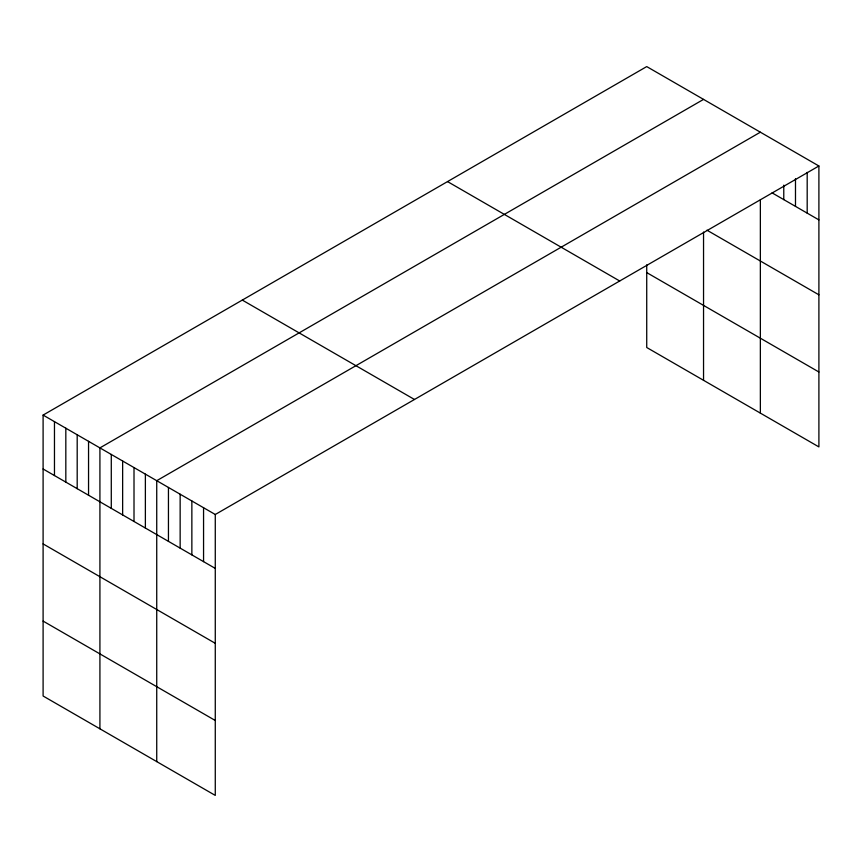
<?xml version="1.0" encoding="UTF-8"?>
<svg xmlns="http://www.w3.org/2000/svg" width="862" height="862" viewBox="0 0 862 862"><rect width="100%" height="100%" fill="white"/><g stroke="black" fill="none" stroke-linecap="round" stroke-linejoin="round"><path stroke-width="1.29" d="M818.9 165.989L215.274 514.495L215.274 795.41L43.1 696.011L43.1 415.085L646.726 66.589L818.9 165.989L818.9 446.915L646.726 347.505L646.726 264.871M703.543 99.389L99.917 447.895L99.917 728.81M760.359 132.198L156.733 480.694L156.733 761.609M772.072 192.862L818.9 219.896M706.948 230.176L818.9 294.815M646.726 272.597L818.9 371.996M447.529 181.591L619.703 281.001M242.297 300.084L414.471 399.483M43.1 415.085L215.274 514.495M43.1 468.993L215.274 568.403M43.1 543.911L215.274 643.311M43.1 621.093L215.274 720.492M807.188 172.378L807.188 213.14M795.486 178.768L795.486 206.374M783.773 185.158L783.773 199.618M760.359 199.833L760.359 413.113M703.543 232.072L703.543 380.314M203.561 507.729L203.561 561.636M191.86 500.973L191.86 554.88M180.147 494.217L180.147 548.124M168.446 487.45L168.446 541.358M145.376 474.132L145.376 528.04M134.009 467.57L134.009 521.478M122.641 461.008L122.641 514.916M111.284 454.457L111.284 508.354M88.549 441.333L88.549 495.241M77.192 434.771L77.192 488.679M65.824 428.209L65.824 482.117M54.468 421.647L54.468 475.555"/></g></svg>
